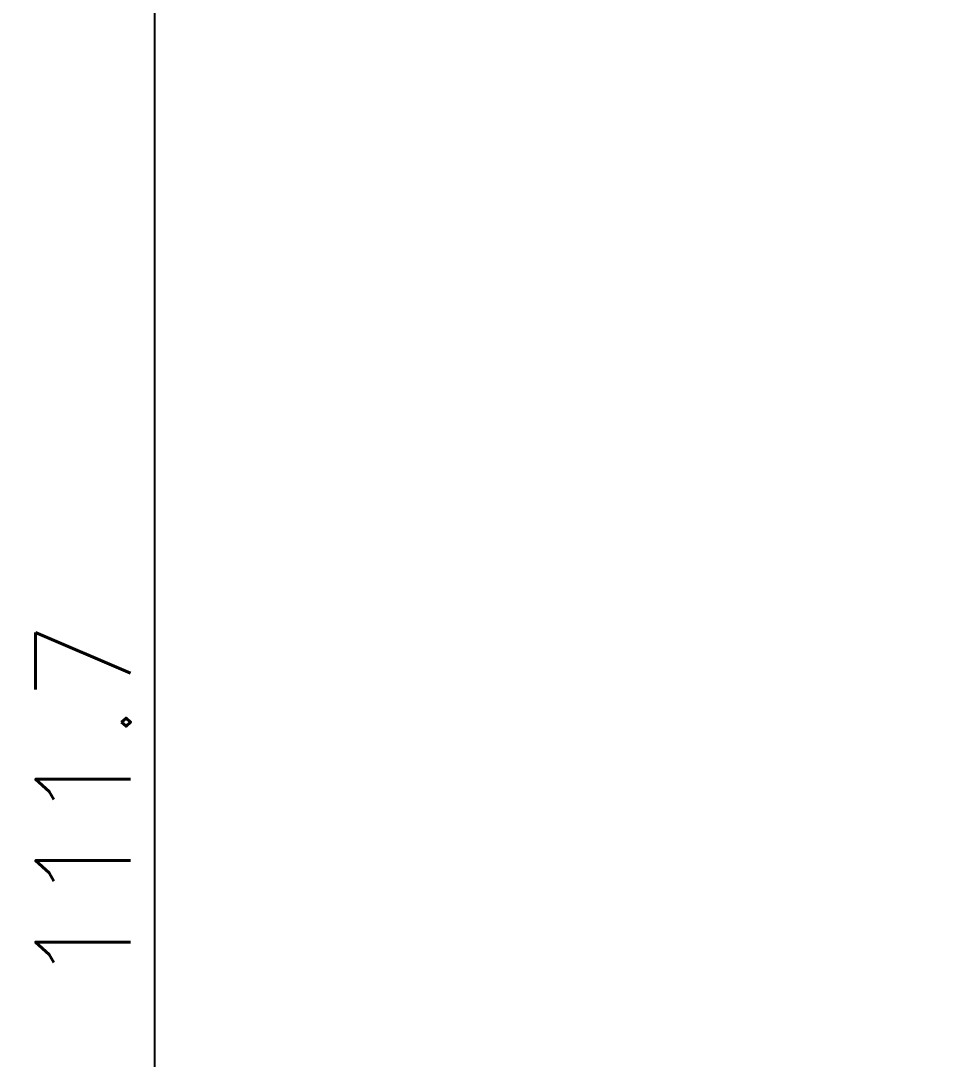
# Model space of a CAD drawing. Header units: millimetres. Extents: x 3171 to 3496, y 686 to 979.
# Drawn here: x 3401.03 to 3438.02, y 832.81 to 873.78 of the extents above; entities that cross this region are included whole.
import ezdxf

# ---------------------------------------------------------------- set-up
doc = ezdxf.new("R2010")
doc.units = ezdxf.units.MM
doc.header["$LTSCALE"] = 0.5
doc.layers.add('尺寸线', color=3, linetype='Continuous', lineweight=13)
doc.styles.add('数字和字母', font='romans.shx')
doc.dimstyles.new('轮趣标注1比1', dxfattribs={"dimscale": 1.5, "dimtxt": 2.5, "dimasz": 2.5, "dimexe": 1.25, "dimexo": 0.5, "dimtad": 1, "dimdec": 1, "dimdsep": 46, "dimtxsty": '数字和字母', "dimcen": 2.5, "dimadec": 0, "dimazin": 2, "dimtfac": 1, "dimtmove": 0, "dimatfit": 3, "dimfxl": 1, "dimtolj": 1, "dimarcsym": 0})

# ---------------------------------------------------------------- blocks, each defined once
blk = doc.blocks.new('*D51')
at = {"layer": 'Defpoints', "color": 0}
for p in [(3438.021, 898.746), (3406.306, 787.046), (3438.021, 787.046)]:
    blk.add_point(p, dxfattribs=at)
at = {"layer": '尺寸线', "color": 0, "lineweight": -2}
for p, q in [((3437.271, 898.746), (3404.431, 898.746)), ((3406.306, 894.996), (3406.306, 790.796)), ((3437.271, 787.046), (3404.431, 787.046))]:
    blk.add_line(p, q, dxfattribs=at)
at = {"layer": '尺寸线', "color": 0}
for points in [[(3406.931, 894.996), (3405.681, 894.996), (3406.306, 898.746)], [(3405.681, 790.796), (3406.931, 790.796), (3406.306, 787.046)]]:
    blk.add_solid(points, dxfattribs=at)
at = {"layer": '尺寸线', "color": 0, "insert": (3403.493, 842.896), "char_height": 3.75, "attachment_point": 5, "rotation": 90, "style": '数字和字母'}
blk.add_mtext('\\A1;111.7', dxfattribs=at)

msp = doc.modelspace()

# ---------------------------------------------------------------- dimensions: what is measured, and where the dimension line sits
at = {"layer": '尺寸线'}
dim = msp.add_linear_dim(base=(3406.306, 787.046), p1=(3438.021, 898.746), p2=(3438.021, 787.046), angle=90, dimstyle='轮趣标注1比1', dxfattribs=at)
dim.commit()
dim.dimension.update_dxf_attribs({"geometry": '*D51', "text_midpoint": (3403.493, 842.896)})

doc.saveas('drawing.dxf')
